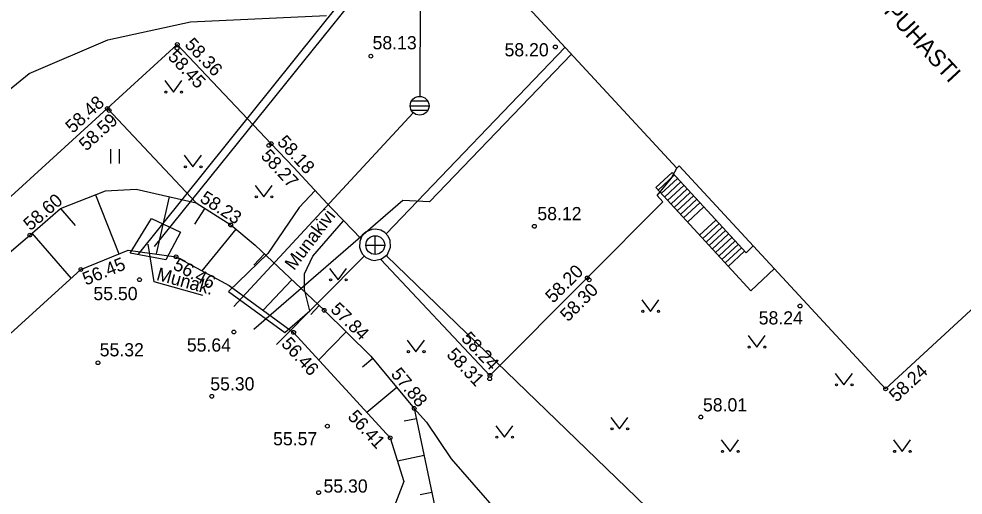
# Model space of a CAD drawing. Extents: x 639935 to 640355, y 6456229 to 6456709.
# Drawn here: x 640147.4 to 640197.6, y 6456451.5 to 6456476.8 of the extents above; entities that cross this region are included whole.
import ezdxf

# ---------------------------------------------------------------- set-up
doc = ezdxf.new("R2010")
doc.units = 0
for name, color, linetype in [('ABIJOONIS', 7, 'Continuous'), ('HALJASTUS', 7, 'Continuous'), ('HOONE', 7, 'Continuous'), ('HOONEDET', 7, 'Continuous'), ('KKAEV', 7, 'Continuous'), ('KORGUS', 7, 'Continuous'), ('KTRASS', 7, 'Continuous'), ('MPKAABEL', 7, 'Continuous'), ('RELJEEF', 7, 'Continuous'), ('SKKAEV', 7, 'Continuous'), ('SKTRASS', 7, 'Continuous'), ('TEE', 7, 'Continuous'), ('VEEKOGU', 7, 'Continuous')]:
    doc.layers.add(name, color=color, linetype=linetype)

msp = doc.modelspace()

# ---------------------------------------------------------------- linework, layer by layer
at = {"layer": 'ABIJOONIS'}
msp.add_lwpolyline([(640157.201, 6456462.111), (640154.617, 6456462.844), (640154.294, 6456464.837)], dxfattribs=at)
at = {"layer": 'HALJASTUS'}
for p, q in [((640155.178, 6456473.521), (640155.641, 6456472.914)), ((640155.641, 6456472.914), (640156.087, 6456473.521)), ((640152.306, 6456469.885), (640152.306, 6456469.123)), ((640152.762, 6456469.885), (640152.762, 6456469.123)), ((640156.214, 6456469.555), (640156.677, 6456468.948)), ((640156.677, 6456468.948), (640157.123, 6456469.555)), ((640159.976, 6456467.957), (640160.44, 6456467.351)), ((640160.44, 6456467.351), (640160.885, 6456467.957)), ((640163.921, 6456463.549), (640164.385, 6456462.942)), ((640164.385, 6456462.942), (640164.83, 6456463.549)), ((640180.494, 6456461.879), (640180.958, 6456461.272)), ((640180.958, 6456461.272), (640181.403, 6456461.879)), ((640168.049, 6456459.736), (640168.512, 6456459.13)), ((640168.512, 6456459.13), (640168.958, 6456459.736)), ((640186.137, 6456459.983), (640186.6, 6456459.376)), ((640186.6, 6456459.376), (640187.046, 6456459.983)), ((640190.766, 6456457.972), (640191.229, 6456457.365)), ((640191.229, 6456457.365), (640191.675, 6456457.972)), ((640178.856, 6456455.64), (640179.319, 6456455.034)), ((640179.319, 6456455.034), (640179.765, 6456455.64)), ((640172.743, 6456455.199), (640173.207, 6456454.592)), ((640173.207, 6456454.592), (640173.652, 6456455.199)), ((640184.716, 6456454.443), (640185.18, 6456453.836)), ((640185.18, 6456453.836), (640185.625, 6456454.443)), ((640193.854, 6456454.443), (640194.317, 6456453.836)), ((640194.317, 6456453.836), (640194.763, 6456454.443))]:
    msp.add_line(p, q, dxfattribs=at)
for points in [[(640156.85, 6456467.035), (640152.134, 6456472.041)], [(640163.157, 6456467.693), (640162.31, 6456466.787), (640160.657, 6456464.335), (640158.557, 6456462.319), (640161.557, 6456460.153), (640162.885, 6456461.295), (640162.6, 6456462.428), (640162.593, 6456463.263), (640163.031, 6456464.209), (640164.674, 6456466.082)], [(640153.336, 6456464.358), (640154.473, 6456466.195), (640156.018, 6456465.473), (640155.234, 6456464.003), (640153.336, 6456464.358)], [(640168.422, 6456456.12), (640169.067, 6456455.389), (640170.385, 6456453.448), (640174.122, 6456449.155), (640181.384, 6456446.996), (640183.822, 6456445.63), (640185.098, 6456442.629)]]:
    msp.add_lwpolyline(points, dxfattribs=at)
for centre in [(640155.24, 6456472.914), (640156.069, 6456472.914), (640156.276, 6456468.948), (640157.105, 6456468.948), (640160.039, 6456467.351), (640160.867, 6456467.351), (640163.984, 6456462.942), (640164.813, 6456462.942), (640180.557, 6456461.272), (640181.386, 6456461.272), (640186.199, 6456459.376), (640187.028, 6456459.376), (640168.111, 6456459.13), (640168.94, 6456459.13), (640190.828, 6456457.365), (640191.657, 6456457.365), (640178.918, 6456455.034), (640179.747, 6456455.034), (640172.806, 6456454.592), (640173.635, 6456454.592), (640184.779, 6456453.836), (640185.608, 6456453.836), (640193.916, 6456453.836), (640194.745, 6456453.836)]:
    msp.add_circle(centre, 0.055, dxfattribs=at)
at = {"layer": 'HOONE'}
msp.add_lwpolyline([(640171.861, 6456480.229), (640193.295, 6456500.075), (640203.799, 6456488.708), (640203.68, 6456488.597), (640214.656, 6456476.733), (640193.44, 6456457.158), (640182.49, 6456468.996), (640182.364, 6456468.88)], close=True, dxfattribs=at)
at = {"layer": 'HOONEDET'}
for p, q in [((640181.359, 6456467.71), (640182.22, 6456468.509)), ((640181.529, 6456467.527), (640182.389, 6456468.325)), ((640181.7, 6456467.339), (640182.562, 6456468.139)), ((640181.868, 6456467.161), (640182.727, 6456467.959)), ((640182.041, 6456466.969), (640182.903, 6456467.769)), ((640182.21, 6456466.785), (640183.073, 6456467.586)), ((640182.377, 6456466.603), (640183.24, 6456467.404)), ((640182.548, 6456466.418), (640183.411, 6456467.219)), ((640182.716, 6456466.236), (640183.579, 6456467.037)), ((640182.924, 6456466.01), (640183.788, 6456466.812)), ((640183.564, 6456465.315), (640184.429, 6456466.118)), ((640183.732, 6456465.133), (640184.597, 6456465.936)), ((640183.907, 6456464.943), (640184.772, 6456465.746)), ((640184.074, 6456464.761), (640184.94, 6456465.565)), ((640184.241, 6456464.58), (640185.107, 6456465.384)), ((640184.417, 6456464.388), (640185.284, 6456465.192)), ((640184.583, 6456464.208), (640185.45, 6456465.013)), ((640184.754, 6456464.023), (640185.621, 6456464.828)), ((640184.923, 6456463.839), (640185.791, 6456464.644)), ((640185.088, 6456463.66), (640185.956, 6456464.465))]:
    msp.add_line(p, q, dxfattribs=at)
msp.add_lwpolyline([(640187.536, 6456463.54), (640186.278, 6456462.367), (640181.237, 6456467.842), (640182.102, 6456468.636), (640186.034, 6456464.381), (640186.413, 6456464.756)], dxfattribs=at)
at = {"layer": 'KKAEV'}
for p, q in [((640166.355, 6456464.289), (640166.355, 6456465.289)), ((640165.855, 6456464.789), (640166.855, 6456464.789))]:
    msp.add_line(p, q, dxfattribs=at)
msp.add_circle((640166.355, 6456464.789), 0.5, dxfattribs=at)
at = {"layer": 'KORGUS'}
for centre in [(640155.834, 6456475.237), (640155.846, 6456475.44), (640175.912, 6456475.31), (640166.122, 6456474.82), (640152.134, 6456472.042), (640152.233, 6456471.933), (640160.83, 6456470.171), (640160.703, 6456470.082), (640158.679, 6456465.858), (640174.798, 6456465.787), (640148.018, 6456465.321), (640155.78, 6456464.169), (640150.73, 6456463.492), (640153.841, 6456462.952), (640177.606, 6456463.047), (640177.709, 6456462.946), (640163.643, 6456461.329), (640188.898, 6456461.555), (640158.847, 6456460.175), (640162.021, 6456460.156), (640151.637, 6456458.542), (640172.427, 6456457.692), (640172.44, 6456457.872), (640193.44, 6456457.158), (640157.676, 6456456.76), (640168.422, 6456456.12), (640183.627, 6456455.659), (640163.812, 6456455.173), (640167.147, 6456454.557), (640163.346, 6456451.647)]:
    msp.add_circle(centre, 0.1, dxfattribs=at)
at = {"layer": 'KTRASS'}
for p, q in [((640166.932, 6456465.39), (640176.43, 6456475.292)), ((640165.771, 6456464.201), (640161.113, 6456459.515)), ((640199.721, 6456432.56), (640166.941, 6456464.223))]:
    msp.add_line(p, q, dxfattribs=at)
for points in [[(640177.308, 6456486.437), (640177.091, 6456486.658), (640174.443, 6456489.404), (640173.887, 6456489.404), (640153.773, 6456464.312)], [(640177.207, 6456485.627), (640176.756, 6456486.155), (640174.596, 6456488.68), (640173.922, 6456488.694), (640154.616, 6456464.722)], [(640176.775, 6456474.92), (640169.226, 6456467.078), (640167.823, 6456467.165), (640159.911, 6456460.311)], [(640165.567, 6456464.522), (640165.659, 6456464.328), (640165.852, 6456464.129), (640166.131, 6456464.011), (640166.314, 6456463.976), (640166.691, 6456464.051), (640167.003, 6456464.289), (640167.168, 6456464.679), (640167.15, 6456465.039), (640167.041, 6456465.255), (640166.865, 6456465.461), (640166.651, 6456465.575), (640166.362, 6456465.635), (640166.164, 6456465.618), (640165.871, 6456465.498), (640165.661, 6456465.312), (640165.534, 6456464.982), (640165.522, 6456464.677), (640165.567, 6456464.522)]]:
    msp.add_lwpolyline(points, dxfattribs=at)
at = {"layer": 'MPKAABEL'}
msp.add_lwpolyline([(640036.256, 6456388.849), (640037.078, 6456388.245), (640043.011, 6456386.111), (640051.196, 6456385.832), (640055.078, 6456387.598), (640063.146, 6456394.356), (640078.682, 6456408.83), (640092.281, 6456420.678), (640103.365, 6456430.475), (640110.78, 6456437.349), (640119.688, 6456445.131), (640127.922, 6456452.956), (640134.022, 6456458.69), (640137.539, 6456462.669), (640143.101, 6456468.804), (640146.636, 6456472.798), (640147.99, 6456473.896), (640152.159, 6456475.692), (640156.547, 6456476.648), (640163.77, 6456476.974)], dxfattribs=at)
at = {"layer": 'RELJEEF'}
for p, q in [((640151.508, 6456467.46), (640152.735, 6456464.317)), ((640155.421, 6456467.36), (640154.73, 6456464.317)), ((640157.299, 6456466.746), (640156.751, 6456465.893)), ((640149.646, 6456466.73), (640150.43, 6456465.824)), ((640148.134, 6456465.421), (640150.211, 6456463.021)), ((640158.957, 6456465.63), (640157.153, 6456463.429)), ((640160.473, 6456464.327), (640159.905, 6456463.727)), ((640161.926, 6456462.953), (640160.399, 6456461.338)), ((640163.379, 6456461.579), (640162.928, 6456461.102)), ((640164.81, 6456460.181), (640163.354, 6456458.7)), ((640166.223, 6456458.767), (640165.668, 6456458.306)), ((640167.501, 6456457.229), (640165.91, 6456455.908)), ((640168.536, 6456455.573), (640167.886, 6456455.438)), ((640168.942, 6456453.615), (640167.532, 6456453.322)), ((640169.349, 6456451.657), (640168.733, 6456451.529))]:
    msp.add_line(p, q, dxfattribs=at)
msp.add_lwpolyline([(640112.078, 6456432.547), (640125.755, 6456445.381), (640134.178, 6456453.475), (640141.221, 6456459.506), (640148.018, 6456465.321), (640149.652, 6456466.735), (640152.044, 6456467.669), (640153.655, 6456467.761), (640156.85, 6456467.035), (640158.679, 6456465.858), (640159.987, 6456464.786), (640163.643, 6456461.329), (640166.114, 6456458.899), (640168.422, 6456456.12), (640169.507, 6456450.895), (640167.84, 6456449.181), (640162.617, 6456443.964), (640141.933, 6456424.712), (640130.834, 6456414.835), (640122.914, 6456408.044), (640119.825, 6456405.991), (640117.913, 6456405.371), (640115.815, 6456405.715), (640113.871, 6456406.338)], dxfattribs=at)
at = {"layer": 'SKKAEV'}
for p, q in [((640169.137, 6456472.437), (640168.277, 6456472.437)), ((640168.207, 6456472.187), (640169.207, 6456472.187)), ((640169.137, 6456471.937), (640168.277, 6456471.937))]:
    msp.add_line(p, q, dxfattribs=at)
msp.add_circle((640168.707, 6456472.187), 0.5, dxfattribs=at)
at = {"layer": 'SKTRASS'}
for p, q in [((640168.796, 6456488.742), (640168.71, 6456472.687)), ((640168.367, 6456471.82), (640158.842, 6456461.523))]:
    msp.add_line(p, q, dxfattribs=at)
at = {"layer": 'TEE'}
for points in [[(640165.583, 6456465.134), (640164.664, 6456466.092), (640164.027, 6456466.746), (640162.667, 6456468.227), (640162.032, 6456468.916), (640160.83, 6456470.171), (640155.846, 6456475.44), (640152.126, 6456472.034), (640143.744, 6456464.399), (640134.569, 6456456.026), (640125.505, 6456447.75), (640116.101, 6456439.191), (640106.363, 6456430.305), (640099.68, 6456424.219), (640099, 6456423.569)], [(640181.314, 6456467.426), (640182.053, 6456468.32), (640182.364, 6456468.88)], [(640181.314, 6456467.426), (640181.619, 6456467.083), (640177.606, 6456463.047), (640172.44, 6456457.872), (640166.655, 6456464.032)]]:
    msp.add_lwpolyline(points, dxfattribs=at)
at = {"layer": 'VEEKOGU'}
msp.add_lwpolyline([(640114.428, 6456430.679), (640128.168, 6456442.805), (640137.133, 6456451.138), (640150.73, 6456463.492), (640153.247, 6456464.527), (640155.78, 6456464.169), (640158.605, 6456462.646), (640162.021, 6456460.156), (640167.147, 6456454.557), (640167.87, 6456452.237), (640166.989, 6456449.939), (640161.701, 6456444.844), (640141.18, 6456425.691), (640130.138, 6456415.751), (640121.825, 6456409.336), (640118.222, 6456406.697), (640116.73, 6456406.917), (640115.184, 6456407.865), (640109.199, 6456413.449), (640106.368, 6456417.885), (640105.496, 6456420.207), (640105.845, 6456421.955), (640106.943, 6456423.533), (640114.428, 6456430.679)], dxfattribs=at)

# ---------------------------------------------------------------- texts
at = {"layer": 'HALJASTUS'}
for s, rotation, p in [('Munakivi', 52.8066, (640162.045, 6456463.404)), ('Munak.', 344.6665, (640154.696, 6456462.946))]:
    msp.add_text(s, height=0.7, rotation=rotation, dxfattribs=at).set_placement(p)
at = {"layer": 'HOONE'}
msp.add_text('REOVEEPUHASTI', height=0.9, rotation=312.8128, dxfattribs=at).set_placement((640189.892, 6456480.85))
at = {"layer": 'KORGUS'}
for s, rotation, p in [('58.36', 313.4078, (640156.196, 6456475.394)), ('58.45', 313.4078, (640155.302, 6456474.746)), ('58.48', 42.3298, (640150.3, 6456470.689)), ('58.59', 42.3298, (640151.012, 6456469.747)), ('58.18', 312.6645, (640161.102, 6456470.227)), ('58.27', 312.6645, (640160.236, 6456469.486)), ('58.60', 40.8716, (640148.051, 6456465.52)), ('58.23', 327.2379, (640156.993, 6456467.126)), ('56.45', 22.3527, (640150.996, 6456462.634)), ('56.46', 331.6702, (640155.568, 6456463.543)), ('58.20', 45.0499, (640175.796, 6456461.668)), ('58.30', 45.0499, (640176.583, 6456460.684)), ('57.84', 315.4793, (640163.93, 6456461.325)), ('56.46', 312.4747, (640161.322, 6456459.518)), ('58.24', 313.2018, (640170.872, 6456459.792)), ('58.31', 313.2018, (640170.096, 6456458.936)), ('57.88', 309.7101, (640167.145, 6456457.925)), ('58.24', 42.7824, (640194.015, 6456456.417)), ('56.41', 312.4747, (640164.849, 6456455.647))]:
    msp.add_text(s, height=0.7, rotation=rotation, dxfattribs=at).set_placement(p)
for s, p in [('58.13', (640166.209, 6456475.183)), ('58.20', (640173.214, 6456474.81)), ('58.12', (640174.957, 6456466.111)), (' 55.50', (640151.135, 6456461.866)), ('58.24', (640186.704, 6456460.575)), (' 55.64', (640156.093, 6456459.137)), (' 55.32', (640151.468, 6456458.881)), (' 55.30', (640157.338, 6456457.075)), ('58.01', (640183.746, 6456455.959)), (' 55.57', (640160.671, 6456454.159)), (' 55.30', (640163.346, 6456451.647))]:
    msp.add_text(s, height=0.7, dxfattribs=at).set_placement(p)

doc.saveas('drawing.dxf')
